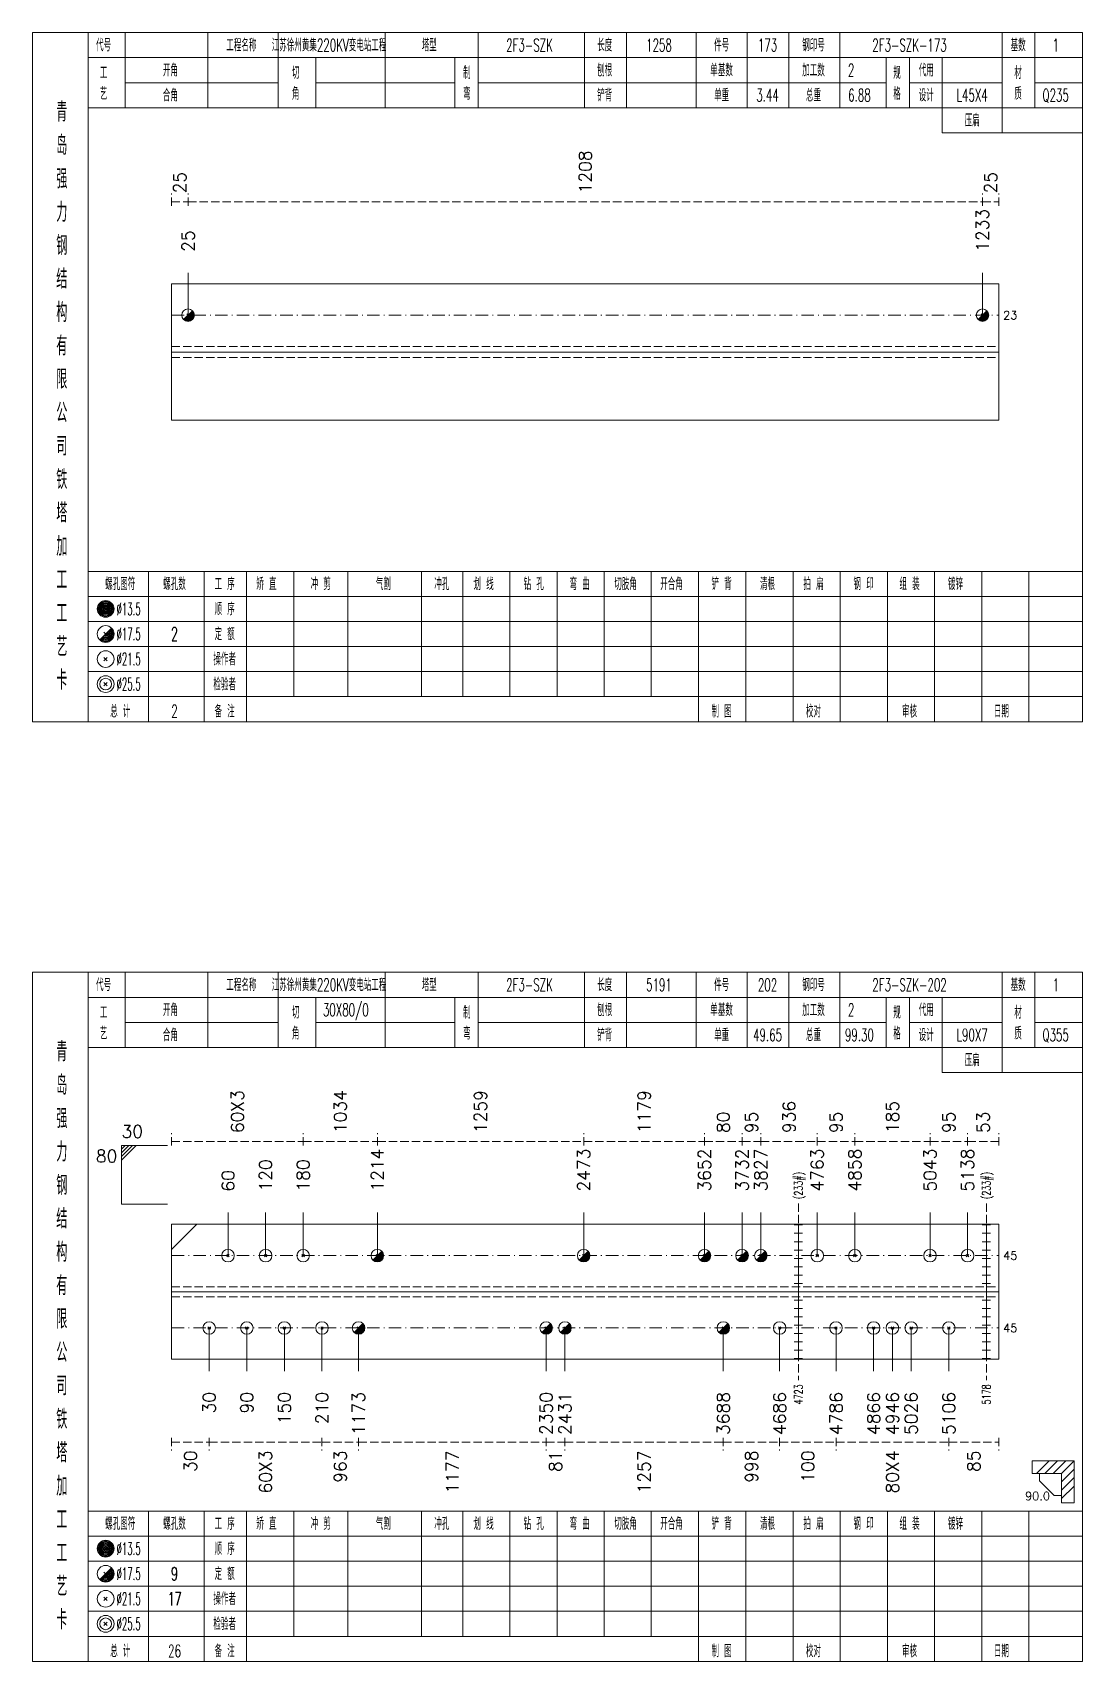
# Model space of a CAD drawing. Extents: x 0 to 4623, y -1159 to 4890.
# Drawn here: x 3736.8 to 3988.2, y 3825 to 4215 of the extents above; entities that cross this region are included whole.
import ezdxf
from ezdxf.enums import TextEntityAlignment as Align

# ---------------------------------------------------------------- set-up
doc = ezdxf.new("R2010")
doc.units = 0
doc.header["$MEASUREMENT"] = 0
doc.linetypes.add('一点画线', pattern=[5.2, 3, -1, 0.2, -1])
doc.linetypes.add('虚线', pattern=[2.75, 2, -0.75])
doc.layers.get('0').update_dxf_attribs({"linetype": 'CONTINUOUS', "lineweight": 25})
for name, color, linetype, lineweight in [('1', 7, 'CONTINUOUS', 25), ('2', 7, 'CONTINUOUS', 25), ('4', 7, 'CONTINUOUS', 25), ('5', 7, 'CONTINUOUS', 25)]:
    doc.layers.add(name, color=color, linetype=linetype, lineweight=lineweight)
doc.styles.get("Standard").update_dxf_attribs({"font": 'simplex.shx', "width": 0.7, "height": 3, "bigfont": 'gbhzfs.shx'})

# ---------------------------------------------------------------- blocks, each defined once
blk = doc.blocks.new('孔21.5')
at = {"layer": '5', "color": 7, "linetype": 'Continuous', "lineweight": 13}
for p, q in [((-0.2, -0.2), (0.2, 0.2)), ((-0.2, 0.2), (0.2, -0.2))]:
    blk.add_line(p, q, dxfattribs=at)
blk.add_circle((0, 0), 1, dxfattribs=at)
blk = doc.blocks.new('孔17.5')
at = {"layer": '5', "color": 7, "linetype": 'Continuous', "lineweight": 13}
for p, q in [((-0.707, -0.707), (0.707, 0.707)), ((-0.2, 0.2), (0.2, -0.2))]:
    blk.add_line(p, q, dxfattribs=at)
blk.add_circle((0, 0), 1, dxfattribs=at)
for radius in [0.9, 0.8, 0.7, 0.6, 0.5, 0.4, 0.3, 0.2, 0.1]:
    blk.add_arc((0, 0), radius, 225, 45, dxfattribs=at)

msp = doc.modelspace()

# ---------------------------------------------------------------- linework, layer by layer
at = {"color": 8, "linetype": '虚线', "lineweight": 9}
for p, q in [((3770.1, 4173.5), (3770.1, 4176.5)), ((3770.1, 4174.5), (3774.037, 4174.5)), ((3774.037, 4173.5), (3774.037, 4176.5)), ((3774.037, 4173.5), (3774.037, 4176.5)), ((3774.037, 4174.5), (3964.263, 4174.5)), ((3964.263, 4173.5), (3964.263, 4176.5)), ((3964.263, 4173.5), (3964.263, 4176.5)), ((3964.263, 4174.5), (3968.2, 4174.5)), ((3968.2, 4173.5), (3968.2, 4176.5)), ((3770.1, 3948.5), (3770.1, 3951.5)), ((3801.6, 3948.5), (3801.6, 3951.5)), ((3801.6, 3948.5), (3801.6, 3951.5)), ((3819.364, 3948.5), (3819.364, 3951.5)), ((3819.364, 3948.5), (3819.364, 3951.5)), ((3868.781, 3948.5), (3868.781, 3951.5)), ((3868.781, 3948.5), (3868.781, 3951.5)), ((3897.7, 3948.5), (3897.7, 3951.5)), ((3897.7, 3948.5), (3897.7, 3951.5)), ((3906.7, 3948.5), (3906.7, 3951.5)), ((3906.7, 3948.5), (3906.7, 3951.5)), ((3911.2, 3948.5), (3911.2, 3951.5)), ((3911.2, 3948.5), (3911.2, 3951.5)), ((3924.7, 3948.5), (3924.7, 3951.5)), ((3924.7, 3948.5), (3924.7, 3951.5)), ((3933.7, 3948.5), (3933.7, 3951.5)), ((3933.7, 3948.5), (3933.7, 3951.5)), ((3951.7, 3948.5), (3951.7, 3951.5)), ((3951.7, 3948.5), (3951.7, 3951.5)), ((3960.7, 3948.5), (3960.7, 3951.5)), ((3960.7, 3948.5), (3960.7, 3951.5)), ((3968.2, 3948.5), (3968.2, 3951.5)), ((3770.1, 3949.5), (3801.6, 3949.5)), ((3801.6, 3949.5), (3819.364, 3949.5)), ((3819.364, 3949.5), (3868.781, 3949.5)), ((3868.781, 3949.5), (3897.7, 3949.5)), ((3897.7, 3949.5), (3906.7, 3949.5)), ((3906.7, 3949.5), (3911.2, 3949.5)), ((3911.2, 3949.5), (3924.7, 3949.5)), ((3924.7, 3949.5), (3933.7, 3949.5)), ((3933.7, 3949.5), (3951.7, 3949.5)), ((3951.7, 3949.5), (3960.7, 3949.5)), ((3960.7, 3949.5), (3968.2, 3949.5)), ((3770.1, 3878.5), (3770.1, 3875.5)), ((3770.1, 3877.5), (3779.1, 3877.5)), ((3779.1, 3878.5), (3779.1, 3875.5)), ((3779.1, 3878.5), (3779.1, 3875.5)), ((3779.1, 3877.5), (3806.1, 3877.5)), ((3806.1, 3878.5), (3806.1, 3875.5)), ((3806.1, 3878.5), (3806.1, 3875.5)), ((3806.1, 3877.5), (3814.864, 3877.5)), ((3814.864, 3878.5), (3814.864, 3875.5)), ((3814.864, 3878.5), (3814.864, 3875.5)), ((3814.864, 3877.5), (3859.781, 3877.5)), ((3859.781, 3878.5), (3859.781, 3875.5)), ((3859.781, 3878.5), (3859.781, 3875.5)), ((3859.781, 3877.5), (3864.281, 3877.5)), ((3864.281, 3878.5), (3864.281, 3875.5)), ((3864.281, 3878.5), (3864.281, 3875.5)), ((3864.281, 3877.5), (3902.2, 3877.5)), ((3902.2, 3878.5), (3902.2, 3875.5)), ((3902.2, 3878.5), (3902.2, 3875.5)), ((3902.2, 3877.5), (3915.7, 3877.5)), ((3915.7, 3878.5), (3915.7, 3875.5)), ((3915.7, 3878.5), (3915.7, 3875.5)), ((3915.7, 3877.5), (3929.2, 3877.5)), ((3929.2, 3878.5), (3929.2, 3875.5)), ((3929.2, 3878.5), (3929.2, 3875.5)), ((3929.2, 3877.5), (3956.2, 3877.5)), ((3956.2, 3878.5), (3956.2, 3875.5)), ((3956.2, 3878.5), (3956.2, 3875.5)), ((3956.2, 3877.5), (3968.2, 3877.5)), ((3968.2, 3878.5), (3968.2, 3875.5))]:
    msp.add_line(p, q, dxfattribs=at)
at = {"color": 7, "linetype": 'Continuous', "lineweight": 13}
for p, q in [((3774.037, 4147.333), (3774.037, 4157.5)), ((3964.263, 4147.333), (3964.263, 4157.5)), ((3758.1, 3948.5), (3769.1, 3948.5)), ((3758.1, 3934.5), (3758.1, 3948.5)), ((3758.975, 3948.5), (3758.1, 3947.625)), ((3759.85, 3948.5), (3758.1, 3946.75)), ((3760.725, 3948.5), (3758.1, 3945.875)), ((3761.6, 3948.5), (3758.1, 3945)), ((3758.1, 3934.5), (3769.1, 3934.5)), ((3783.6, 3922.167), (3783.6, 3932.5)), ((3792.6, 3922.167), (3792.6, 3932.5)), ((3801.6, 3922.167), (3801.6, 3932.5)), ((3819.364, 3922.167), (3819.364, 3932.5)), ((3868.781, 3922.167), (3868.781, 3932.5)), ((3897.7, 3922.167), (3897.7, 3932.5)), ((3906.7, 3922.167), (3906.7, 3932.5)), ((3911.2, 3922.167), (3911.2, 3932.5)), ((3924.7, 3922.167), (3924.7, 3932.5)), ((3933.7, 3922.167), (3933.7, 3932.5)), ((3951.7, 3922.167), (3951.7, 3932.5)), ((3960.7, 3922.167), (3960.7, 3932.5)), ((3770.1, 3923.667), (3776.1, 3929.667)), ((3779.1, 3904.833), (3779.1, 3894.5)), ((3788.1, 3904.833), (3788.1, 3894.5)), ((3797.1, 3904.833), (3797.1, 3894.5)), ((3806.1, 3904.833), (3806.1, 3894.5)), ((3814.864, 3904.833), (3814.864, 3894.5)), ((3859.781, 3904.833), (3859.781, 3894.5)), ((3864.281, 3904.833), (3864.281, 3894.5)), ((3902.2, 3904.833), (3902.2, 3894.5)), ((3915.7, 3904.833), (3915.7, 3894.5)), ((3929.2, 3904.833), (3929.2, 3894.5)), ((3938.2, 3904.833), (3938.2, 3894.5)), ((3942.7, 3904.833), (3942.7, 3894.5)), ((3947.2, 3904.833), (3947.2, 3894.5)), ((3956.2, 3904.833), (3956.2, 3894.5))]:
    msp.add_line(p, q, dxfattribs=at)
at = {"color": 7, "linetype": 'Continuous', "lineweight": 18}
for p, q in [((3770.1, 4154.833), (3770.1, 4122.167)), ((3770.1, 4154.833), (3968.2, 4154.833)), ((3968.2, 4154.833), (3968.2, 4122.167)), ((3770.1, 4138.5), (3968.2, 4138.5)), ((3770.1, 3929.667), (3770.1, 3897.333)), ((3770.1, 3929.667), (3968.2, 3929.667)), ((3968.2, 3929.667), (3968.2, 3897.333)), ((3770.1, 3913.5), (3968.2, 3913.5))]:
    msp.add_line(p, q, dxfattribs=at)
at = {"color": 3, "linetype": '一点画线', "lineweight": 13}
for p, q in [((3770.1, 4147.333), (3968.2, 4147.333)), ((3770.1, 3922.167), (3968.2, 3922.167)), ((3770.1, 3904.833), (3968.2, 3904.833))]:
    msp.add_line(p, q, dxfattribs=at)
at = {"color": 1, "linetype": '虚线', "lineweight": 18}
for p, q in [((3770.1, 4139.833), (3968.2, 4139.833)), ((3770.1, 4137.167), (3968.2, 4137.167)), ((3770.1, 3914.667), (3968.2, 3914.667)), ((3770.1, 3912.333), (3968.2, 3912.333))]:
    msp.add_line(p, q, dxfattribs=at)
at = {"layer": '1', "color": 7, "linetype": 'Continuous', "lineweight": 18}
for p, q in [((3770.1, 4122.167), (3968.2, 4122.167)), ((3770.1, 3897.333), (3968.2, 3897.333))]:
    msp.add_line(p, q, dxfattribs=at)
at = {"layer": '2', "color": 216, "linetype": '虚线', "lineweight": 13}
for p, q in [((3920.2, 3934.667), (3920.2, 3892.333)), ((3965.2, 3934.667), (3965.2, 3892.333))]:
    msp.add_line(p, q, dxfattribs=at)
at = {"layer": '2', "color": 7, "linetype": 'Continuous', "lineweight": 13}
for p, q in [((3921.2, 3929.5), (3919.2, 3929.5)), ((3921.2, 3927.5), (3919.2, 3927.5)), ((3920.2, 3913.5), (3920.2, 3929.667)), ((3966.2, 3929.5), (3964.2, 3929.5)), ((3966.2, 3927.5), (3964.2, 3927.5)), ((3965.2, 3913.5), (3965.2, 3929.667)), ((3921.2, 3925.5), (3919.2, 3925.5)), ((3921.2, 3923.5), (3919.2, 3923.5)), ((3966.2, 3925.5), (3964.2, 3925.5)), ((3966.2, 3923.5), (3964.2, 3923.5)), ((3921.2, 3921.5), (3919.2, 3921.5)), ((3921.2, 3919.5), (3919.2, 3919.5)), ((3966.2, 3921.5), (3964.2, 3921.5)), ((3966.2, 3919.5), (3964.2, 3919.5)), ((3921.2, 3917.5), (3919.2, 3917.5)), ((3966.2, 3917.5), (3964.2, 3917.5)), ((3921.2, 3915.5), (3919.2, 3915.5)), ((3920.2, 3913.5), (3920.2, 3897.333)), ((3966.2, 3915.5), (3964.2, 3915.5)), ((3965.2, 3913.5), (3965.2, 3897.333)), ((3919.2, 3911.5), (3921.2, 3911.5)), ((3919.2, 3909.5), (3921.2, 3909.5)), ((3964.2, 3911.5), (3966.2, 3911.5)), ((3964.2, 3909.5), (3966.2, 3909.5)), ((3919.2, 3907.5), (3921.2, 3907.5)), ((3919.2, 3905.5), (3921.2, 3905.5)), ((3964.2, 3907.5), (3966.2, 3907.5)), ((3964.2, 3905.5), (3966.2, 3905.5)), ((3919.2, 3903.5), (3921.2, 3903.5)), ((3919.2, 3901.5), (3921.2, 3901.5)), ((3964.2, 3903.5), (3966.2, 3903.5)), ((3964.2, 3901.5), (3966.2, 3901.5)), ((3919.2, 3899.5), (3921.2, 3899.5)), ((3919.2, 3897.5), (3921.2, 3897.5)), ((3964.2, 3899.5), (3966.2, 3899.5)), ((3964.2, 3897.5), (3966.2, 3897.5)), ((3986.2, 3873), (3976.2, 3873)), ((3976.2, 3873), (3976.2, 3870)), ((3977.2, 3870), (3980.2, 3873)), ((3979.2, 3870), (3982.2, 3873)), ((3981.2, 3870), (3984.2, 3873)), ((3983.2, 3870), (3986.2, 3873)), ((3986.2, 3863), (3986.2, 3873)), ((3976.2, 3870), (3983.2, 3870)), ((3977.95, 3870), (3977.95, 3868.25)), ((3983.2, 3868), (3986.2, 3871)), ((3983.2, 3870), (3983.2, 3863)), ((3983.2, 3866), (3986.2, 3869)), ((3981.45, 3864.75), (3977.95, 3868.25)), ((3983.2, 3864), (3986.2, 3867)), ((3981.45, 3864.75), (3983.2, 3864.75)), ((3983.2, 3863), (3986.2, 3863))]:
    msp.add_line(p, q, dxfattribs=at)
at = {"layer": '4', "color": 1, "linetype": 'Continuous', "lineweight": 18}
for p, q in [((3750.1, 4050), (3750.1, 4215)), ((3759, 4197), (3759, 4215)), ((3778.8, 4197), (3778.8, 4215)), ((3795.6, 4197), (3795.6, 4215)), ((3821.2, 4197), (3821.2, 4215)), ((3843.5, 4197), (3843.5, 4215)), ((3869, 4197), (3869, 4215)), ((3879, 4197), (3879, 4215)), ((3895.7, 4197), (3895.7, 4215)), ((3907.9, 4197), (3907.9, 4215)), ((3917.9, 4197), (3917.9, 4215)), ((3930.1, 4197), (3930.1, 4215)), ((3969, 4191), (3969, 4215)), ((3976.8, 4197), (3976.8, 4215)), ((3750.1, 4209), (3988.2, 4209)), ((3804.6, 4197), (3804.6, 4209)), ((3837.9, 4197), (3837.9, 4209)), ((3941.2, 4197), (3941.2, 4209)), ((3946.8, 4197), (3946.8, 4209)), ((3954.6, 4191), (3954.6, 4209)), ((3759, 4203), (3795.6, 4203)), ((3804.6, 4203), (3837.9, 4203)), ((3843.5, 4203), (3941.2, 4203)), ((3946.8, 4203), (3969, 4203)), ((3976.8, 4203), (3988.2, 4203)), ((3750.1, 4197), (3988.2, 4197)), ((3954.6, 4191), (3988.2, 4191)), ((3750.1, 4086), (3988.2, 4086)), ((3764.6, 4050), (3764.6, 4086)), ((3777.9, 4050), (3777.9, 4086)), ((3788, 4050), (3788, 4086)), ((3799.4, 4056), (3799.4, 4086)), ((3812.3, 4056), (3812.3, 4086)), ((3829.9, 4056), (3829.9, 4086)), ((3839.8, 4056), (3839.8, 4086)), ((3851.1, 4056), (3851.1, 4086)), ((3862.4, 4056), (3862.4, 4086)), ((3873.7, 4056), (3873.7, 4086)), ((3884.9, 4056), (3884.9, 4086)), ((3896.3, 4056), (3896.3, 4086)), ((3907.6, 4056), (3907.6, 4086)), ((3918.9, 4056), (3918.9, 4086)), ((3930.2, 4056), (3930.2, 4086)), ((3941.5, 4056), (3941.5, 4086)), ((3952.8, 4056), (3952.8, 4086)), ((3964.1, 4056), (3964.1, 4086)), ((3975.4, 4056), (3975.4, 4086)), ((3750.1, 4080), (3988.2, 4080)), ((3750.1, 4074), (3988.2, 4074)), ((3750.1, 4068), (3988.2, 4068)), ((3750.1, 4062), (3988.2, 4062)), ((3750.1, 4056), (3988.2, 4056)), ((3896.3, 4050), (3896.3, 4056)), ((3907.6, 4050), (3907.6, 4056)), ((3918.9, 4050), (3918.9, 4056)), ((3930.2, 4050), (3930.2, 4056)), ((3941.5, 4050), (3941.5, 4056)), ((3952.8, 4050), (3952.8, 4056)), ((3964.1, 4050), (3964.1, 4056)), ((3975.4, 4050), (3975.4, 4056)), ((3750.1, 3825), (3750.1, 3990)), ((3759, 3972), (3759, 3990)), ((3778.8, 3972), (3778.8, 3990)), ((3795.6, 3972), (3795.6, 3990)), ((3821.2, 3972), (3821.2, 3990)), ((3843.5, 3972), (3843.5, 3990)), ((3869, 3972), (3869, 3990)), ((3879, 3972), (3879, 3990)), ((3895.7, 3972), (3895.7, 3990)), ((3907.9, 3972), (3907.9, 3990)), ((3917.9, 3972), (3917.9, 3990)), ((3930.1, 3972), (3930.1, 3990)), ((3969, 3966), (3969, 3990)), ((3976.8, 3972), (3976.8, 3990)), ((3750.1, 3984), (3988.2, 3984)), ((3804.6, 3972), (3804.6, 3984)), ((3837.9, 3972), (3837.9, 3984)), ((3941.2, 3972), (3941.2, 3984)), ((3946.8, 3972), (3946.8, 3984)), ((3954.6, 3966), (3954.6, 3984)), ((3759, 3978), (3795.6, 3978)), ((3804.6, 3978), (3837.9, 3978)), ((3843.5, 3978), (3941.2, 3978)), ((3946.8, 3978), (3969, 3978)), ((3976.8, 3978), (3988.2, 3978)), ((3750.1, 3972), (3988.2, 3972)), ((3954.6, 3966), (3988.2, 3966)), ((3750.1, 3861), (3988.2, 3861)), ((3764.6, 3825), (3764.6, 3861)), ((3777.9, 3825), (3777.9, 3861)), ((3788, 3825), (3788, 3861)), ((3799.4, 3831), (3799.4, 3861)), ((3812.3, 3831), (3812.3, 3861)), ((3829.9, 3831), (3829.9, 3861)), ((3839.8, 3831), (3839.8, 3861)), ((3851.1, 3831), (3851.1, 3861)), ((3862.4, 3831), (3862.4, 3861)), ((3873.7, 3831), (3873.7, 3861)), ((3884.9, 3831), (3884.9, 3861)), ((3896.3, 3831), (3896.3, 3861)), ((3907.6, 3831), (3907.6, 3861)), ((3918.9, 3831), (3918.9, 3861)), ((3930.2, 3831), (3930.2, 3861)), ((3941.5, 3831), (3941.5, 3861)), ((3952.8, 3831), (3952.8, 3861)), ((3964.1, 3831), (3964.1, 3861)), ((3975.4, 3831), (3975.4, 3861)), ((3750.1, 3855), (3988.2, 3855)), ((3750.1, 3849), (3988.2, 3849)), ((3750.1, 3843), (3988.2, 3843)), ((3750.1, 3837), (3988.2, 3837)), ((3750.1, 3831), (3988.2, 3831)), ((3896.3, 3825), (3896.3, 3831)), ((3907.6, 3825), (3907.6, 3831)), ((3918.9, 3825), (3918.9, 3831)), ((3930.2, 3825), (3930.2, 3831)), ((3941.5, 3825), (3941.5, 3831)), ((3952.8, 3825), (3952.8, 3831)), ((3964.1, 3825), (3964.1, 3831)), ((3975.4, 3825), (3975.4, 3831))]:
    msp.add_line(p, q, dxfattribs=at)
at = {"layer": '4', "color": 7, "linetype": 'Continuous', "lineweight": 13}
for p, q in [((3754.1, 4076.8), (3754.5, 4077.2)), ((3754.5, 4076.8), (3754.1, 4077.2)), ((3752.886, 4069.586), (3755.714, 4072.414)), ((3753.9, 4071.4), (3754.7, 4070.6)), ((3753.9, 4064.6), (3754.7, 4065.4)), ((3753.9, 4065.4), (3754.7, 4064.6)), ((3753.9, 4058.6), (3754.7, 4059.4)), ((3753.9, 4059.4), (3754.7, 4058.6)), ((3754.1, 3851.8), (3754.5, 3852.2)), ((3754.5, 3851.8), (3754.1, 3852.2)), ((3752.886, 3844.586), (3755.714, 3847.414)), ((3753.9, 3846.4), (3754.7, 3845.6)), ((3753.9, 3839.6), (3754.7, 3840.4)), ((3753.9, 3840.4), (3754.7, 3839.6)), ((3753.9, 3833.6), (3754.7, 3834.4)), ((3753.9, 3834.4), (3754.7, 3833.6))]:
    msp.add_line(p, q, dxfattribs=at)
at = {"layer": '4', "color": 1, "linetype": 'Continuous', "lineweight": 18}
for points in [[(3736.8, 4215), (3736.8, 4050), (3988.2, 4050), (3988.2, 4215)], [(3736.8, 3990), (3736.8, 3825), (3988.2, 3825), (3988.2, 3990)]]:
    msp.add_lwpolyline(points, close=True, dxfattribs=at)
at = {"layer": '4', "color": 7, "linetype": 'Continuous', "lineweight": 13}
for centre, radius in [((3754.3, 4077), 2), ((3754.3, 4077), 1.8), ((3754.3, 4077), 1.6), ((3754.3, 4077), 1.4), ((3754.3, 4077), 1.2), ((3754.3, 4077), 1), ((3754.3, 4077), 0.8), ((3754.3, 4077), 0.6), ((3754.3, 4077), 0.4), ((3754.3, 4077), 0.2), ((3754.3, 4071), 2), ((3754.3, 4065), 2), ((3754.3, 4059), 2), ((3754.3, 4059), 1.4), ((3754.3, 3852), 2), ((3754.3, 3852), 1.8), ((3754.3, 3852), 1.6), ((3754.3, 3852), 1.4), ((3754.3, 3852), 1.2), ((3754.3, 3852), 1), ((3754.3, 3852), 0.8), ((3754.3, 3852), 0.6), ((3754.3, 3852), 0.4), ((3754.3, 3852), 0.2), ((3754.3, 3846), 2), ((3754.3, 3840), 2), ((3754.3, 3834), 2), ((3754.3, 3834), 1.4)]:
    msp.add_circle(centre, radius, dxfattribs=at)
for centre, radius in [((3754.3, 4071), 1.8), ((3754.3, 4071), 1.6), ((3754.3, 4071), 1.4), ((3754.3, 4071), 1.2), ((3754.3, 4071), 1), ((3754.3, 4071), 0.8), ((3754.3, 4071), 0.6), ((3754.3, 4071), 0.4), ((3754.3, 4071), 0.2), ((3754.3, 3846), 1.8), ((3754.3, 3846), 1.6), ((3754.3, 3846), 1.4), ((3754.3, 3846), 1.2), ((3754.3, 3846), 1), ((3754.3, 3846), 0.8), ((3754.3, 3846), 0.6), ((3754.3, 3846), 0.4), ((3754.3, 3846), 0.2)]:
    msp.add_arc(centre, radius, 225, 45, dxfattribs=at)

# ---------------------------------------------------------------- block references
at = {"color": 7, "linetype": 'Continuous', "lineweight": 13, "xscale": 1.5, "yscale": 1.5, "zscale": 1.5}
for name, p in [('孔17.5', (3774.037, 4147.333)), ('孔17.5', (3964.263, 4147.333)), ('孔21.5', (3783.6, 3922.167)), ('孔21.5', (3792.6, 3922.167)), ('孔21.5', (3801.6, 3922.167)), ('孔17.5', (3819.364, 3922.167)), ('孔17.5', (3868.781, 3922.167)), ('孔17.5', (3897.7, 3922.167)), ('孔17.5', (3906.7, 3922.167)), ('孔17.5', (3911.2, 3922.167)), ('孔21.5', (3924.7, 3922.167)), ('孔21.5', (3933.7, 3922.167)), ('孔21.5', (3951.7, 3922.167)), ('孔21.5', (3960.7, 3922.167))]:
    msp.add_blockref(name, p, dxfattribs=at)
at = {"layer": '1', "color": 7, "linetype": 'Continuous', "lineweight": 13, "xscale": 1.5, "yscale": 1.5, "zscale": 1.5}
for name, p in [('孔21.5', (3779.1, 3904.833)), ('孔21.5', (3788.1, 3904.833)), ('孔21.5', (3797.1, 3904.833)), ('孔21.5', (3806.1, 3904.833)), ('孔17.5', (3814.864, 3904.833)), ('孔17.5', (3859.781, 3904.833)), ('孔17.5', (3864.281, 3904.833)), ('孔17.5', (3902.2, 3904.833)), ('孔21.5', (3915.7, 3904.833)), ('孔21.5', (3929.2, 3904.833)), ('孔21.5', (3938.2, 3904.833)), ('孔21.5', (3942.7, 3904.833)), ('孔21.5', (3947.2, 3904.833)), ('孔21.5', (3956.2, 3904.833))]:
    msp.add_blockref(name, p, dxfattribs=at)

# ---------------------------------------------------------------- texts
at = {"color": 8, "linetype": 'Continuous', "lineweight": 9}
for s, p in [('1208', (3869.15, 4176.5)), ('25', (3772.068, 4176.5)), ('25', (3966.232, 4176.5)), ('60X3', (3785.85, 3951.5)), ('1034', (3810.482, 3951.5)), ('1259', (3844.073, 3951.5)), ('1179', (3883.241, 3951.5)), ('936', (3917.95, 3951.5)), ('185', (3942.7, 3951.5)), ('80', (3902.2, 3951.5)), ('95', (3908.95, 3951.5)), ('95', (3929.2, 3951.5)), ('95', (3956.2, 3951.5)), ('53', (3964.45, 3951.5))]:
    msp.add_text(s, height=3, rotation=90, dxfattribs=at).set_placement(p, align=Align.MIDDLE_LEFT)
at = {"color": 7, "linetype": 'Continuous', "lineweight": 13}
for s, p in [('1233', (3964.263, 4162.5)), ('25', (3774.037, 4162.5)), ('1214', (3819.364, 3937.5)), ('2473', (3868.781, 3937.5)), ('3652', (3897.7, 3937.5)), ('3732', (3906.7, 3937.5)), ('3827', (3911.2, 3937.5)), ('4763', (3924.7, 3937.5)), ('4858', (3933.7, 3937.5)), ('5043', (3951.7, 3937.5)), ('5138', (3960.7, 3937.5)), ('120', (3792.6, 3937.5)), ('180', (3801.6, 3937.5)), ('60', (3783.6, 3937.5))]:
    msp.add_text(s, height=3, rotation=90, dxfattribs=at).set_placement(p, align=Align.MIDDLE_LEFT)
for s, p in [('23', (3969.2, 4147.333)), ('45', (3969.2, 3922.167)), ('45', (3969.2, 3904.833))]:
    msp.add_text(s, height=2, dxfattribs=at).set_placement(p, align=Align.MIDDLE_LEFT)
msp.add_text('30', height=3, dxfattribs=at).set_placement((3758.1, 3949.5), align=Align.BOTTOM_LEFT)
msp.add_text('80', height=3, dxfattribs=at).set_placement((3757.1, 3947.5), align=Align.TOP_RIGHT)
at = {"color": 8, "linetype": 'Continuous', "lineweight": 9}
for s, p in [('30', (3774.6, 3875.5)), ('60X3', (3792.6, 3875.5)), ('963', (3810.482, 3875.5)), ('1177', (3837.323, 3875.5)), ('81', (3862.031, 3875.5)), ('1257', (3883.241, 3875.5)), ('998', (3908.95, 3875.5)), ('100', (3922.45, 3875.5)), ('80X4', (3942.7, 3875.5)), ('85', (3962.2, 3875.5))]:
    msp.add_text(s, height=3, rotation=90, dxfattribs=at).set_placement(p, align=Align.MIDDLE_RIGHT)
at = {"layer": '1', "color": 7, "linetype": 'Continuous', "lineweight": 13}
for s, p in [('30', (3779.1, 3889.5)), ('90', (3788.1, 3889.5)), ('150', (3797.1, 3889.5)), ('210', (3806.1, 3889.5)), ('1173', (3814.864, 3889.5)), ('2350', (3859.781, 3889.5)), ('2431', (3864.281, 3889.5)), ('3688', (3902.2, 3889.5)), ('4686', (3915.7, 3889.5)), ('4786', (3929.2, 3889.5)), ('4866', (3938.2, 3889.5)), ('4946', (3942.7, 3889.5)), ('5026', (3947.2, 3889.5)), ('5106', (3956.2, 3889.5))]:
    msp.add_text(s, height=3, rotation=90, dxfattribs=at).set_placement(p, align=Align.MIDDLE_RIGHT)
at = {"layer": '2', "color": 7, "linetype": 'Continuous', "lineweight": 13, "width": 0.7}
for p in [(3920.2, 3935.667), (3965.2, 3935.667)]:
    msp.add_text('(233#)', height=2, rotation=90, dxfattribs=at).set_placement(p, align=Align.MIDDLE_LEFT)
for s, p in [('4723', (3920.2, 3891.333)), ('5178', (3965.2, 3891.333))]:
    msp.add_text(s, height=2, rotation=90, dxfattribs=at).set_placement(p, align=Align.MIDDLE_RIGHT)
at = {"layer": '2', "color": 7, "linetype": 'Continuous', "lineweight": 13}
msp.add_text('90.0', height=2, dxfattribs=at).set_placement((3980.45, 3863), align=Align.BOTTOM_RIGHT)
at = {"layer": '4', "color": 1, "linetype": 'Continuous', "lineweight": 13}
for s, height, width, p in [('代号', 3, 0.6, (3753.8, 4212)), ('工程名称', 3, 0.6, (3786.8, 4212)), ('江苏徐州黄集220KV变电站工程', 3, 0.6, (3807.8, 4212)), ('塔型', 3, 0.6, (3831.8, 4212)), ('2F3-SZK', 3, 0.6, (3855.8, 4212)), ('长度', 3, 0.6, (3873.8, 4212)), ('1258', 3, 0.6, (3886.8, 4212)), ('件号', 3, 0.6, (3901.8, 4212)), ('173', 3, 0.6, (3912.8, 4212)), ('钢印号', 3, 0.6, (3923.8, 4212)), ('2F3-SZK-173', 3, 0.6, (3946.8, 4212)), ('基数', 3, 0.6, (3972.8, 4212)), ('1', 3, 0.6, (3981.8, 4212)), ('工', 3, 0.6, (3753.8, 4205.4)), ('开角', 3, 0.6, (3769.8, 4206)), ('切', 3, 0.6, (3799.8, 4205.4)), ('制', 3, 0.6, (3840.8, 4205.4)), ('刨根', 3, 0.6, (3873.8, 4206)), ('单基数', 3, 0.6, (3901.8, 4206)), ('加工数', 3, 0.6, (3923.8, 4206)), ('2', 3, 0.6, (3932.8, 4206)), ('规', 3, 0.6, (3943.8, 4205.4)), ('代用', 3, 0.6, (3950.8, 4206)), ('材', 3, 0.6, (3972.8, 4205.4)), ('艺', 3, 0.6, (3753.8, 4200.4)), ('合角', 3, 0.6, (3769.8, 4200)), ('角', 3, 0.6, (3799.8, 4200.4)), ('弯', 3, 0.6, (3840.8, 4200.4)), ('铲背', 3, 0.6, (3873.8, 4200)), ('单重', 3, 0.6, (3901.8, 4200)), ('3.44', 3, 0.6, (3912.8, 4200)), ('总重', 3, 0.6, (3923.8, 4200)), ('6.88', 3, 0.6, (3934.8, 4200)), ('格', 3, 0.6, (3943.8, 4200.4)), ('设计', 3, 0.6, (3950.8, 4200)), ('L45X4', 3, 0.6, (3961.8, 4200)), ('质', 3, 0.6, (3972.8, 4200.4)), ('Q235', 3, 0.6, (3981.8, 4200)), ('青', 4.6, 0.8, (3743.8, 4196)), ('压扁', 3, 0.6, (3961.8, 4194)), ('岛', 4.6, 0.8, (3743.8, 4188)), ('强', 4.6, 0.8, (3743.8, 4180)), ('力', 4.6, 0.8, (3743.8, 4172)), ('钢', 4.6, 0.8, (3743.8, 4164)), ('结', 4.6, 0.8, (3743.8, 4156)), ('构', 4.6, 0.8, (3743.8, 4148)), ('有', 4.6, 0.8, (3743.8, 4140)), ('限', 4.6, 0.8, (3743.8, 4132)), ('公', 4.6, 0.8, (3743.8, 4124)), ('司', 4.6, 0.8, (3743.8, 4116)), ('铁', 4.6, 0.8, (3743.8, 4108)), ('塔', 4.6, 0.8, (3743.8, 4100)), ('加', 4.6, 0.8, (3743.8, 4092)), ('工', 4.6, 0.8, (3743.8, 4084)), ('螺孔图符', 3, 0.6, (3757.8, 4083)), ('螺孔数', 3, 0.6, (3770.8, 4083)), ('工 序', 3, 0.6, (3782.8, 4083)), ('矫 直', 3, 0.6, (3792.8, 4083)), ('冲 剪', 3, 0.6, (3805.8, 4083)), ('气割', 3, 0.6, (3820.8, 4083)), ('冲孔', 3, 0.6, (3834.8, 4083)), ('划 线', 3, 0.6, (3844.8, 4083)), ('钻 孔', 3, 0.6, (3856.8, 4083)), ('弯 曲', 3, 0.6, (3867.8, 4083)), ('切肢角', 3, 0.6, (3878.8, 4083)), ('开合角', 3, 0.6, (3889.8, 4083)), ('铲 背', 3, 0.6, (3901.8, 4083)), ('清根', 3, 0.6, (3912.8, 4083)), ('拍 扁', 3, 0.6, (3923.8, 4083)), ('钢 印', 3, 0.6, (3935.8, 4083)), ('组 装', 3, 0.6, (3946.8, 4083)), ('镀锌', 3, 0.6, (3957.8, 4083)), ('工', 4.6, 0.8, (3743.8, 4076)), ('%%C13.5', 3, 0.5, (3759.8, 4077)), ('顺 序', 3, 0.6, (3782.8, 4077)), ('%%C17.5', 3, 0.5, (3759.8, 4071)), ('2', 3.2, 0.6, (3770.8, 4071)), ('定 额', 3, 0.6, (3782.8, 4071)), ('艺', 4.6, 0.8, (3743.8, 4068)), ('%%C21.5', 3, 0.5, (3759.8, 4065)), ('操作者', 3, 0.6, (3782.8, 4065)), ('卡', 4.6, 0.8, (3743.8, 4060)), ('%%C25.5', 3, 0.5, (3759.8, 4059)), ('检验者', 3, 0.6, (3782.8, 4059)), ('总 计', 3, 0.6, (3757.8, 4052.5)), ('2', 3, 0.6, (3770.8, 4052.5)), ('备 注', 3, 0.6, (3782.8, 4052.5)), ('制 图', 3, 0.6, (3901.8, 4052.5)), ('校对', 3, 0.6, (3923.8, 4052.5)), ('审核', 3, 0.6, (3946.8, 4052.5)), ('日期', 3, 0.6, (3968.8, 4052.5)), ('代号', 3, 0.6, (3753.8, 3987)), ('工程名称', 3, 0.6, (3786.8, 3987)), ('江苏徐州黄集220KV变电站工程', 3, 0.6, (3807.8, 3987)), ('塔型', 3, 0.6, (3831.8, 3987)), ('2F3-SZK', 3, 0.6, (3855.8, 3987)), ('长度', 3, 0.6, (3873.8, 3987)), ('5191', 3, 0.6, (3886.8, 3987)), ('件号', 3, 0.6, (3901.8, 3987)), ('202', 3, 0.6, (3912.8, 3987)), ('钢印号', 3, 0.6, (3923.8, 3987)), ('2F3-SZK-202', 3, 0.6, (3946.8, 3987)), ('基数', 3, 0.6, (3972.8, 3987)), ('1', 3, 0.6, (3981.8, 3987)), ('开角', 3, 0.6, (3769.8, 3981)), ('切', 3, 0.6, (3799.8, 3980.4)), ('30X80/0', 3, 0.6, (3811.8, 3981)), ('制', 3, 0.6, (3840.8, 3980.4)), ('刨根', 3, 0.6, (3873.8, 3981)), ('单基数', 3, 0.6, (3901.8, 3981)), ('加工数', 3, 0.6, (3923.8, 3981)), ('2', 3, 0.6, (3932.8, 3981)), ('规', 3, 0.6, (3943.8, 3980.4)), ('代用', 3, 0.6, (3950.8, 3981)), ('材', 3, 0.6, (3972.8, 3980.4)), ('工', 3, 0.6, (3753.8, 3980.4)), ('艺', 3, 0.6, (3753.8, 3975.4)), ('合角', 3, 0.6, (3769.8, 3975)), ('角', 3, 0.6, (3799.8, 3975.4)), ('弯', 3, 0.6, (3840.8, 3975.4)), ('铲背', 3, 0.6, (3873.8, 3975)), ('单重', 3, 0.6, (3901.8, 3975)), ('49.65', 3, 0.6, (3912.8, 3975)), ('总重', 3, 0.6, (3923.8, 3975)), ('99.30', 3, 0.6, (3934.8, 3975)), ('格', 3, 0.6, (3943.8, 3975.4)), ('设计', 3, 0.6, (3950.8, 3975)), ('L90X7', 3, 0.6, (3961.8, 3975)), ('质', 3, 0.6, (3972.8, 3975.4)), ('Q355', 3, 0.6, (3981.8, 3975)), ('青', 4.6, 0.8, (3743.8, 3971)), ('压扁', 3, 0.6, (3961.8, 3969)), ('岛', 4.6, 0.8, (3743.8, 3963)), ('强', 4.6, 0.8, (3743.8, 3955)), ('力', 4.6, 0.8, (3743.8, 3947)), ('钢', 4.6, 0.8, (3743.8, 3939)), ('结', 4.6, 0.8, (3743.8, 3931)), ('构', 4.6, 0.8, (3743.8, 3923)), ('有', 4.6, 0.8, (3743.8, 3915)), ('限', 4.6, 0.8, (3743.8, 3907)), ('公', 4.6, 0.8, (3743.8, 3899)), ('司', 4.6, 0.8, (3743.8, 3891)), ('铁', 4.6, 0.8, (3743.8, 3883)), ('塔', 4.6, 0.8, (3743.8, 3875)), ('加', 4.6, 0.8, (3743.8, 3867)), ('工', 4.6, 0.8, (3743.8, 3859)), ('螺孔图符', 3, 0.6, (3757.8, 3858)), ('螺孔数', 3, 0.6, (3770.8, 3858)), ('工 序', 3, 0.6, (3782.8, 3858)), ('矫 直', 3, 0.6, (3792.8, 3858)), ('冲 剪', 3, 0.6, (3805.8, 3858)), ('气割', 3, 0.6, (3820.8, 3858)), ('冲孔', 3, 0.6, (3834.8, 3858)), ('划 线', 3, 0.6, (3844.8, 3858)), ('钻 孔', 3, 0.6, (3856.8, 3858)), ('弯 曲', 3, 0.6, (3867.8, 3858)), ('切肢角', 3, 0.6, (3878.8, 3858)), ('开合角', 3, 0.6, (3889.8, 3858)), ('铲 背', 3, 0.6, (3901.8, 3858)), ('清根', 3, 0.6, (3912.8, 3858)), ('拍 扁', 3, 0.6, (3923.8, 3858)), ('钢 印', 3, 0.6, (3935.8, 3858)), ('组 装', 3, 0.6, (3946.8, 3858)), ('镀锌', 3, 0.6, (3957.8, 3858)), ('%%C13.5', 3, 0.5, (3759.8, 3852)), ('顺 序', 3, 0.6, (3782.8, 3852)), ('工', 4.6, 0.8, (3743.8, 3851)), ('艺', 4.6, 0.8, (3743.8, 3843)), ('%%C17.5', 3, 0.5, (3759.8, 3846)), ('9', 3.2, 0.6, (3770.8, 3846)), ('定 额', 3, 0.6, (3782.8, 3846)), ('%%C21.5', 3, 0.5, (3759.8, 3840)), ('17', 3.2, 0.6, (3770.8, 3840)), ('操作者', 3, 0.6, (3782.8, 3840)), ('卡', 4.6, 0.8, (3743.8, 3835)), ('%%C25.5', 3, 0.5, (3759.8, 3834)), ('检验者', 3, 0.6, (3782.8, 3834)), ('总 计', 3, 0.6, (3757.8, 3827.5)), ('26', 3, 0.6, (3770.8, 3827.5)), ('备 注', 3, 0.6, (3782.8, 3827.5)), ('制 图', 3, 0.6, (3901.8, 3827.5)), ('校对', 3, 0.6, (3923.8, 3827.5)), ('审核', 3, 0.6, (3946.8, 3827.5)), ('日期', 3, 0.6, (3968.8, 3827.5))]:
    msp.add_text(s, height=height, dxfattribs=dict(at, width=width)).set_placement(p, align=Align.MIDDLE_CENTER)

doc.saveas('drawing.dxf')
